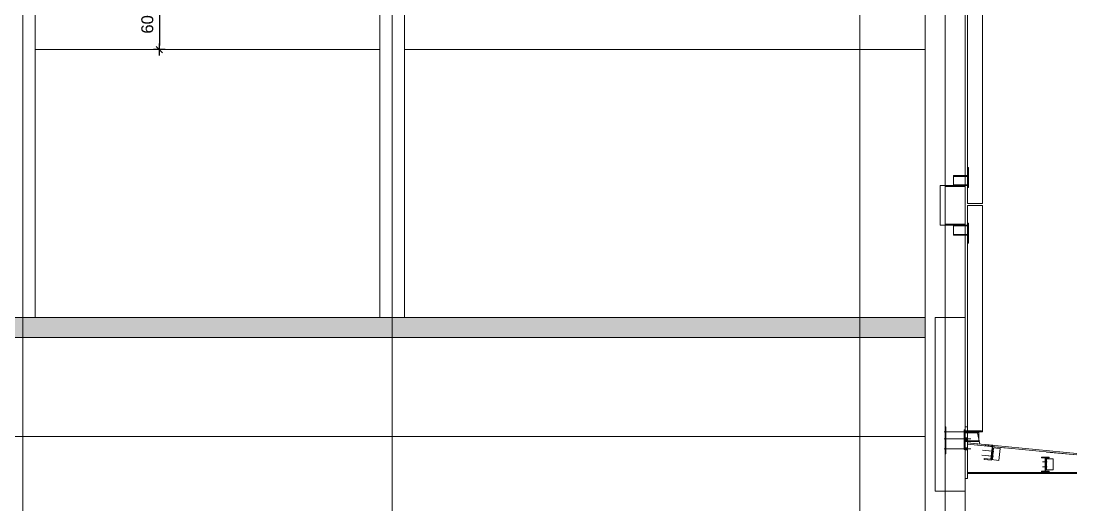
# Model space of a CAD drawing. Header units: millimetres. Extents: x 652937 to 1670132, y 1473552 to 2851037.
# Drawn here: x 663634.58 to 663645.21, y 1524559.1 to 1524563.97 of the extents above; entities that cross this region are included whole.
import ezdxf

# ---------------------------------------------------------------- set-up
doc = ezdxf.new("R2010")
doc.units = ezdxf.units.MM
for name, pattern in [('Grid Line', [22.225, 12.7, -3.175, 3.175, -3.175]), ('XKITLINE00', [0]), ('XKITLINE02', [4, 2, -2])]:
    doc.linetypes.add(name, pattern=pattern)
for name, color, linetype, lineweight in [('A-230-M_FLOOR', 7, 'Continuous', 25), ('Bolt', 7, 'Continuous', 0), ('Part', 7, 'Continuous', 0), ('Z-030-M_GRID', 7, 'Continuous', 9)]:
    doc.layers.add(name, color=color, linetype=linetype, lineweight=lineweight)
doc.layers.add('HATCH', color=7, linetype='Continuous')
doc.layers.add('S-DIM', color=7, linetype='Continuous')
doc.styles.add('Arial', font='arial.ttf')
doc.dimstyles.new('Dim 40 - End', dxfattribs={"dimscale": 0.04, "dimtxt": 3, "dimasz": 1, "dimexe": 0, "dimexo": 2.5, "dimgap": 1.5, "dimtad": 1, "dimdec": 0, "dimlfac": 1000, "dimzin": 1, "dimdsep": 46, "dimtxsty": 'Arial', "dimblk": 'END', "dimcen": 0.09, "dimclrd": 7, "dimclre": 7, "dimclrt": 7, "dimadec": 0, "dimazin": 0, "dimtfac": 1, "dimtdec": 0, "dimtix": 1, "dimtofl": 0, "dimtmove": 2, "dimatfit": 3, "dimfxl": 1, "dimtfill": 1, "dimtfillclr": 256, "dimtolj": 1, "dimtzin": 0, "dimarcsym": 0})

# ---------------------------------------------------------------- blocks, each defined once
blk = doc.blocks.new('*A26552242')
at = {"layer": 'Part', "color": 7, "linetype": 'XKITLINE00', "lineweight": 0}
for p, q in [((885.174229, 180.072396), (885.174229, 163.422396)), ((885.924229, 180.072396), (885.174229, 180.072396)), ((885.924229, 180.072396), (885.924229, 163.422396)), ((885.174229, 163.422396), (885.924229, 163.422396)), ((885.174229, 163.372396), (885.174229, 148.472396)), ((885.924229, 163.372396), (885.174229, 163.372396)), ((885.924229, 163.372396), (885.924229, 148.472396)), ((885.174229, 148.472396), (885.924229, 148.472396)), ((885.174229, 148.372396), (885.174229, 136.972396)), ((885.924229, 148.372396), (885.174229, 148.372396)), ((885.924229, 148.372396), (885.924229, 136.972396)), ((885.174229, 136.972396), (885.924229, 136.972396))]:
    blk.add_line(p, q, dxfattribs=at)
blk = doc.blocks.new('*A26562243')
at = {"layer": 'Part', "color": 7, "linetype": 'XKITLINE00', "lineweight": 0}
for p, q in [((883.799204, 147.372396), (883.799204, 149.372396)), ((883.799204, 149.372396), (885.049204, 149.372396)), ((885.049204, 149.372396), (885.049204, 147.372396)), ((885.049204, 147.372396), (883.799204, 147.372396))]:
    blk.add_line(p, q, dxfattribs=at)
blk = doc.blocks.new('*A26582245')
at = {"layer": 'Part', "color": 7, "linetype": 'XKITLINE02', "lineweight": 0}
for p, q in [((884.474108, 149.872396), (884.474108, 149.372396)), ((885.049204, 149.872396), (884.474108, 149.872396)), ((885.174108, 149.834896), (884.474108, 149.834896)), ((885.174108, 149.409896), (884.474108, 149.409896)), ((885.174108, 149.872396), (885.174108, 149.372396)), ((885.049204, 149.372396), (884.474108, 149.372396))]:
    blk.add_line(p, q, dxfattribs=at)
at = {"layer": 'Part', "color": 7, "linetype": 'XKITLINE00', "lineweight": 0}
for p, q in [((885.174108, 149.872396), (885.049204, 149.872396)), ((885.174108, 149.372396), (885.049204, 149.372396))]:
    blk.add_line(p, q, dxfattribs=at)
blk = doc.blocks.new('*A26592246')
at = {"layer": 'Part', "color": 7, "linetype": 'XKITLINE00', "lineweight": 0}
for p, q in [((885.174229, 150.272396), (885.174091, 150.272396)), ((885.174091, 150.272396), (885.174126, 150.272396)), ((885.174091, 150.272396), (885.174091, 149.272396)), ((885.174091, 149.272396), (885.174229, 149.272396)), ((885.174091, 149.272396), (885.174126, 149.272396))]:
    blk.add_line(p, q, dxfattribs=at)
at = {"layer": 'Part', "color": 7, "linetype": 'XKITLINE02', "lineweight": 0}
for p, q in [((885.174126, 149.272396), (885.174126, 150.272396)), ((885.224126, 150.272396), (885.174229, 150.272396)), ((885.224126, 150.272396), (885.224091, 150.272396)), ((885.224091, 150.272396), (885.224091, 149.272396)), ((885.224126, 149.272396), (885.224126, 150.272396)), ((885.224126, 149.272396), (885.174126, 149.272396)), ((885.224091, 149.272396), (885.224126, 149.272396))]:
    blk.add_line(p, q, dxfattribs=at)
blk = doc.blocks.new('*A26602247')
at = {"layer": 'Part', "color": 7, "linetype": 'XKITLINE02', "lineweight": 0}
for p, q in [((884.049201, 149.372396), (885.049201, 149.372396)), ((884.049201, 149.372396), (884.049201, 149.322396)), ((884.049201, 149.322396), (885.049201, 149.322396)), ((885.049201, 149.372396), (885.049201, 149.322396))]:
    blk.add_line(p, q, dxfattribs=at)
blk = doc.blocks.new('*A27272313')
at = {"layer": 'Part', "color": 7, "linetype": 'XKITLINE00', "lineweight": 0}
for p, q in [((883.549204, 133.972396), (883.549204, 142.722396)), ((883.549204, 142.722396), (885.049204, 142.722396)), ((885.049204, 142.722396), (885.049204, 133.972396)), ((885.049204, 133.972396), (883.549204, 133.972396))]:
    blk.add_line(p, q, dxfattribs=at)
blk = doc.blocks.new('*A27282314')
at = {"layer": 'Part', "color": 7, "linetype": 'XKITLINE00', "lineweight": 0}
for p, q in [((885.174204, 136.336004), (885.174204, 136.411357)), ((885.174204, 136.411357), (890.681996, 135.875964)), ((890.681996, 135.80061), (885.174204, 136.336004))]:
    blk.add_line(p, q, dxfattribs=at)
blk = doc.blocks.new('*A27292315')
at = {"layer": 'Part', "color": 7, "linetype": 'XKITLINE02', "lineweight": 0}
for p, q in [((885.174204, 134.922407), (885.174211, 136.336001)), ((885.174211, 136.336001), (890.681996, 135.800793)), ((890.681996, 134.922407), (885.174204, 134.922407))]:
    blk.add_line(p, q, dxfattribs=at)
blk = doc.blocks.new('*A27302316')
at = {"layer": 'Part', "color": 7, "linetype": 'XKITLINE00', "lineweight": 0}
for p, q in [((885.174204, 134.872407), (885.174204, 134.922407)), ((885.174204, 134.922407), (890.681996, 134.922407)), ((890.681996, 134.872407), (885.174204, 134.872407))]:
    blk.add_line(p, q, dxfattribs=at)
blk = doc.blocks.new('*A27312317')
at = {"layer": 'Part', "color": 7, "linetype": 'XKITLINE02', "lineweight": 0}
for p, q in [((886.072462, 136.273636), (886.07728, 136.323403)), ((886.415856, 136.240389), (886.072462, 136.273636)), ((886.07728, 136.323403), (886.450535, 136.287266)), ((886.353218, 135.593414), (886.408629, 136.165738)), ((886.37826, 135.540756), (886.438489, 136.162847)), ((886.408629, 136.165738), (886.415856, 136.240389)), ((886.438489, 136.162847), (886.408629, 136.165738)), ((886.450535, 136.287266), (886.438489, 136.162847)), ((886.009823, 135.626661), (886.005005, 135.576894)), ((886.005005, 135.576894), (886.37826, 135.540756)), ((886.353218, 135.593414), (886.009823, 135.626661))]:
    blk.add_line(p, q, dxfattribs=at)
blk = doc.blocks.new('*A27322318')
at = {"layer": 'Part', "color": 7, "linetype": 'XKITLINE02', "lineweight": 0}
for p, q in [((889.280654, 135.697407), (888.905654, 135.697407)), ((888.905654, 135.697407), (888.905654, 135.662407)), ((888.905654, 135.662407), (889.080654, 135.662407)), ((889.080654, 135.662407), (889.080654, 134.982407)), ((889.105654, 134.982407), (889.105654, 135.662407)), ((889.105654, 135.662407), (889.280654, 135.662407)), ((889.280654, 135.662407), (889.280654, 135.697407)), ((889.080654, 134.982407), (888.905654, 134.982407)), ((888.905654, 134.982407), (888.905654, 134.947407)), ((888.905654, 134.947407), (889.280654, 134.947407)), ((889.280654, 134.982407), (889.105654, 134.982407)), ((889.280654, 134.947407), (889.280654, 134.982407))]:
    blk.add_line(p, q, dxfattribs=at)
blk = doc.blocks.new('*A27332319')
at = {"layer": 'Part', "color": 7, "linetype": 'XKITLINE00', "lineweight": 0}
for p, q in [((886.408629, 136.165738), (886.353218, 135.593414)), ((886.37826, 135.540756), (886.438489, 136.162847)), ((886.438489, 136.162847), (886.408629, 136.165738)), ((886.005005, 135.576894), (886.009823, 135.626661)), ((886.005005, 135.576894), (886.37826, 135.540756)), ((886.009823, 135.626661), (886.353218, 135.593414))]:
    blk.add_line(p, q, dxfattribs=at)
blk = doc.blocks.new('*A27342320')
at = {"layer": 'Part', "color": 7, "linetype": 'XKITLINE00', "lineweight": 0}
for p, q in [((888.905654, 135.662407), (888.905654, 135.697407)), ((888.905654, 135.697407), (889.280654, 135.697407)), ((889.080654, 135.662407), (888.905654, 135.662407)), ((889.080654, 134.982407), (889.080654, 135.662407)), ((889.105654, 135.662407), (889.105654, 134.982407)), ((889.280654, 135.662407), (889.105654, 135.662407)), ((889.280654, 135.697407), (889.280654, 135.662407)), ((888.905654, 134.947407), (888.905654, 134.982407)), ((888.905654, 134.982407), (889.080654, 134.982407)), ((889.280654, 134.947407), (888.905654, 134.947407)), ((889.105654, 134.982407), (889.280654, 134.982407)), ((889.280654, 134.982407), (889.280654, 134.947407))]:
    blk.add_line(p, q, dxfattribs=at)
blk = doc.blocks.new('*A27352321')
at = {"layer": 'Part', "color": 7, "linetype": 'XKITLINE02', "lineweight": 0}
for p, q in [((885.049252, 137.072396), (884.999217, 137.072396)), ((884.999217, 136.072396), (884.999217, 137.072396)), ((884.999252, 136.072396), (884.999252, 137.072396)), ((885.049252, 137.072396), (885.049217, 137.072396)), ((885.049217, 137.072396), (885.049217, 136.072396)), ((885.049252, 136.072396), (885.049252, 137.072396)), ((885.049252, 136.072396), (884.999217, 136.072396)), ((885.049217, 136.072396), (885.049252, 136.072396))]:
    blk.add_line(p, q, dxfattribs=at)
blk = doc.blocks.new('*A27362322')
at = {"layer": 'Part', "color": 7, "linetype": 'XKITLINE02', "lineweight": 0}
for p, q in [((885.174152, 137.022396), (885.874152, 137.022396)), ((885.174152, 137.022396), (885.174152, 136.972396)), ((885.174152, 136.972396), (885.874152, 136.972396)), ((885.874152, 137.022396), (885.874152, 136.972396))]:
    blk.add_line(p, q, dxfattribs=at)
blk = doc.blocks.new('*A27372323')
at = {"layer": 'Part', "color": 7, "linetype": 'XKITLINE02', "lineweight": 0}
for p, q in [((885.049239, 136.472396), (885.049239, 136.972396)), ((885.049239, 136.972396), (885.749239, 136.972396)), ((885.749239, 136.934896), (885.049239, 136.934896)), ((885.749239, 136.509896), (885.049239, 136.509896)), ((885.049239, 136.472396), (885.749239, 136.472396)), ((885.749239, 136.472396), (885.749239, 136.558339))]:
    blk.add_line(p, q, dxfattribs=at)
at = {"layer": 'Part', "color": 7, "linetype": 'XKITLINE00', "lineweight": 0}
blk.add_line((885.749239, 136.972396), (885.749239, 136.558339), dxfattribs=at)
blk = doc.blocks.new('*A27382324')
at = {"layer": 'Bolt', "color": 7, "linetype": 'XKITLINE02', "lineweight": 0}
for p, q in [((886.481731, 135.731637), (886.243238, 135.754643)), ((886.505736, 135.980482), (886.267243, 136.003488)), ((886.393926, 135.702433), (886.364065, 135.705313)), ((886.401127, 135.777086), (886.371266, 135.779967)), ((886.417931, 135.951278), (886.388069, 135.954158)), ((886.438713, 135.698112), (886.393921, 135.702433)), ((886.425132, 136.025931), (886.395271, 136.028812)), ((886.445915, 135.772766), (886.401122, 135.777087)), ((886.462718, 135.946957), (886.417926, 135.951278)), ((886.469919, 136.021611), (886.425127, 136.025932))]:
    blk.add_line(p, q, dxfattribs=at)
blk = doc.blocks.new('*A27392325')
at = {"layer": 'Bolt', "color": 7, "linetype": 'XKITLINE02', "lineweight": 0}
for p, q in [((889.190254, 135.447407), (888.950654, 135.447407)), ((889.190254, 135.197407), (888.950654, 135.197407)), ((889.105654, 135.484907), (889.080654, 135.484907)), ((889.105654, 135.409907), (889.080654, 135.409907)), ((889.105654, 135.234907), (889.080654, 135.234907)), ((889.105654, 135.159907), (889.080654, 135.159907)), ((889.150654, 135.484907), (889.105654, 135.484907)), ((889.150654, 135.409907), (889.105654, 135.409907)), ((889.150654, 135.234907), (889.105654, 135.234907)), ((889.150654, 135.159907), (889.105654, 135.159907))]:
    blk.add_line(p, q, dxfattribs=at)
blk = doc.blocks.new('*A27402326')
at = {"layer": 'Bolt'}
for points in [[(884.079, 136.914), (884.049, 136.914), (884.049, 137.009), (884.079, 137.009)], [(885.174, 136.914), (885.049, 136.914), (885.049, 137.009), (885.174, 137.009)]]:
    blk.add_hatch(color=7, dxfattribs=at).paths.add_polyline_path(points, flags=17)
at = {"layer": 'Bolt', "color": 7, "linetype": 'XKITLINE00', "lineweight": 0}
for p, q in [((883.996, 136.961), (885.349, 136.961)), ((884.049, 137.009), (884.079, 137.009)), ((884.049, 136.914), (884.079, 136.914)), ((885.049, 137.009), (885.174, 137.009)), ((885.049, 136.914), (885.174, 136.914))]:
    blk.add_line(p, q, dxfattribs=at)
at = {"layer": 'Bolt', "color": 7, "linetype": 'XKITLINE02', "lineweight": 0}
for p, q in [((884.049, 136.659), (884.079, 136.659)), ((885.049, 136.659), (885.174, 136.659)), ((883.996, 136.611), (885.349, 136.611)), ((883.996, 136.111), (885.349, 136.111)), ((884.049, 136.564), (884.079, 136.564)), ((884.049, 136.159), (884.079, 136.159)), ((885.049, 136.564), (885.174, 136.564)), ((885.049, 136.159), (885.174, 136.159)), ((884.049, 136.064), (884.079, 136.064)), ((885.049, 136.064), (885.174, 136.064))]:
    blk.add_line(p, q, dxfattribs=at)
blk = doc.blocks.new('*A27412327')
at = {"layer": 'Part', "color": 7, "linetype": 'XKITLINE02', "lineweight": 0}
for p, q in [((886.380658, 135.565574), (886.438478, 136.162782)), ((886.483268, 136.158446), (886.425448, 135.561238)), ((886.438478, 136.162782), (886.811732, 136.126644)), ((886.811732, 136.126644), (886.753912, 135.529437)), ((886.753912, 135.529437), (886.380658, 135.565574))]:
    blk.add_line(p, q, dxfattribs=at)
blk = doc.blocks.new('*A27422328')
at = {"layer": 'Part', "color": 7, "linetype": 'XKITLINE00', "lineweight": 0}
for p, q in [((886.438478, 136.162782), (886.380658, 135.565574)), ((886.483268, 136.158446), (886.425448, 135.561238)), ((886.811732, 136.126644), (886.438478, 136.162782)), ((886.811732, 136.126644), (886.753912, 135.529437)), ((886.753912, 135.529437), (886.380658, 135.565574))]:
    blk.add_line(p, q, dxfattribs=at)
blk = doc.blocks.new('*A27432329')
at = {"layer": 'Part', "color": 7, "linetype": 'XKITLINE02', "lineweight": 0}
for p, q in [((889.480654, 135.597407), (889.105654, 135.597407)), ((889.105654, 135.597407), (889.105654, 135.047407)), ((889.150654, 135.047407), (889.150654, 135.597407)), ((889.480654, 135.597407), (889.480654, 135.047407)), ((889.480654, 135.047407), (889.105654, 135.047407))]:
    blk.add_line(p, q, dxfattribs=at)
blk = doc.blocks.new('*A27442330')
at = {"layer": 'Part', "color": 7, "linetype": 'XKITLINE00', "lineweight": 0}
for p, q in [((889.480654, 135.597407), (889.105654, 135.597407)), ((889.105654, 135.597407), (889.105654, 135.047407)), ((889.150654, 135.597407), (889.150654, 135.047407)), ((889.480654, 135.047407), (889.480654, 135.597407)), ((889.105654, 135.047407), (889.480654, 135.047407))]:
    blk.add_line(p, q, dxfattribs=at)
blk = doc.blocks.new('*A27452331')
at = {"layer": 'Part', "color": 7, "linetype": 'XKITLINE00', "lineweight": 0}
for p, q in [((884.079212, 137.211379), (884.049212, 137.211379)), ((884.049212, 137.211379), (884.049212, 135.861379)), ((884.079212, 137.211379), (884.079212, 135.861379)), ((884.049212, 135.861379), (884.079212, 135.861379))]:
    blk.add_line(p, q, dxfattribs=at)
blk = doc.blocks.new('*A27462332')
at = {"layer": 'Part', "color": 7, "linetype": 'XKITLINE00', "lineweight": 0}
for p, q in [((885.674212, 136.911354), (885.174212, 136.911354)), ((885.793268, 136.351173), (885.674212, 136.911354))]:
    blk.add_line(p, q, dxfattribs=at)
at = {"layer": 'Part', "color": 7, "linetype": 'XKITLINE02', "lineweight": 0}
for p, q in [((885.174212, 136.411354), (885.174212, 136.911354)), ((885.793268, 136.351173), (885.174212, 136.411354))]:
    blk.add_line(p, q, dxfattribs=at)
blk = doc.blocks.new('*A27472333')
at = {"layer": 'Part', "color": 7, "linetype": 'XKITLINE00', "lineweight": 0}
for p, q in [((885.174212, 137.211379), (885.049212, 137.211379)), ((885.049212, 137.211379), (885.049212, 134.611379)), ((885.174212, 137.211379), (885.174212, 134.611379)), ((885.049212, 134.611379), (885.174212, 134.611379))]:
    blk.add_line(p, q, dxfattribs=at)
blk = doc.blocks.new('*A27482334')
at = {"layer": 'Bolt', "color": 7, "linetype": 'XKITLINE02', "lineweight": 0}
for p, q in [((886.397565, 135.739756), (885.899875, 135.787766)), ((886.42157, 135.988601), (885.92388, 136.03661)), ((886.393926, 135.702433), (886.364065, 135.705313)), ((886.401127, 135.777086), (886.371266, 135.779967)), ((886.417931, 135.951278), (886.388069, 135.954158)), ((886.425132, 136.025931), (886.395271, 136.028812))]:
    blk.add_line(p, q, dxfattribs=at)
blk = doc.blocks.new('*A27492335')
at = {"layer": 'Part', "color": 7, "linetype": 'XKITLINE00', "lineweight": 0}
for p, q in [((885.174229, 147.472396), (885.174091, 147.472396)), ((885.174091, 147.472396), (885.174126, 147.472396)), ((885.174091, 147.472396), (885.174091, 146.472396)), ((885.174091, 146.472396), (885.174229, 146.472396)), ((885.174091, 146.472396), (885.174126, 146.472396))]:
    blk.add_line(p, q, dxfattribs=at)
at = {"layer": 'Part', "color": 7, "linetype": 'XKITLINE02', "lineweight": 0}
for p, q in [((885.174126, 146.472396), (885.174126, 147.472396)), ((885.224126, 147.472396), (885.174229, 147.472396)), ((885.224126, 147.472396), (885.224091, 147.472396)), ((885.224091, 147.472396), (885.224091, 146.472396)), ((885.224126, 146.472396), (885.224126, 147.472396)), ((885.224126, 146.472396), (885.174126, 146.472396)), ((885.224091, 146.472396), (885.224126, 146.472396))]:
    blk.add_line(p, q, dxfattribs=at)
blk = doc.blocks.new('*A27502336')
at = {"layer": 'Part', "color": 7, "linetype": 'XKITLINE02', "lineweight": 0}
for p, q in [((884.049201, 147.422396), (885.049201, 147.422396)), ((884.049201, 147.422396), (884.049201, 147.372396)), ((884.049201, 147.372396), (885.049201, 147.372396)), ((885.049201, 147.422396), (885.049201, 147.372396))]:
    blk.add_line(p, q, dxfattribs=at)
blk = doc.blocks.new('*A27512337')
at = {"layer": 'Part', "color": 7, "linetype": 'XKITLINE02', "lineweight": 0}
for p, q in [((884.474108, 147.372396), (884.474108, 146.872396)), ((885.049201, 147.372396), (884.474108, 147.372396)), ((885.174108, 147.334896), (884.474108, 147.334896)), ((885.174108, 147.372396), (885.174108, 146.872396)), ((885.174108, 146.909896), (884.474108, 146.909896)), ((885.049204, 146.872396), (884.474108, 146.872396))]:
    blk.add_line(p, q, dxfattribs=at)
at = {"layer": 'Part', "color": 7, "linetype": 'XKITLINE00', "lineweight": 0}
for p, q in [((885.174108, 147.372396), (885.049201, 147.372396)), ((885.174108, 146.872396), (885.049204, 146.872396))]:
    blk.add_line(p, q, dxfattribs=at)
blk = doc.blocks.new('END')
at = {"color": 7}
for p, q in [((1.5, 0), (-1.5, 0)), ((-0.8, -0.8), (0.8, 0.8)), ((0, 1.5), (0, -1.5))]:
    blk.add_line(p, q, dxfattribs=at)
blk = doc.blocks.new('*D5875')
at = {"layer": 'Defpoints', "color": 7, "transparency": 16777216}
for p in [(663636.081, 1524564.288), (663635.969, 1524563.688), (663636.081, 1524563.688)]:
    blk.add_point(p, dxfattribs=at)
at = {"layer": 'S-DIM', "color": 7, "lineweight": -2, "transparency": 16777216}
for p, q in [((663635.981, 1524564.288), (663635.969, 1524564.288)), ((663635.969, 1524564.248), (663635.969, 1524563.728)), ((663635.981, 1524563.688), (663635.969, 1524563.688))]:
    blk.add_line(p, q, dxfattribs=at)
at = {"layer": 'S-DIM', "color": 7, "lineweight": -2, "transparency": 16777216, "xscale": 0.04, "yscale": 0.04, "zscale": 0.04}
for p, rotation in [((663635.969, 1524564.288), 90), ((663635.969, 1524563.688), 270)]:
    blk.add_blockref('END', p, dxfattribs=dict(at, rotation=rotation))
at = {"layer": 'S-DIM', "color": 7, "transparency": 16777216, "insert": (663635.848, 1524563.988), "char_height": 0.12, "attachment_point": 5, "rotation": 90, "style": 'Arial', "bg_fill": 3, "box_fill_scale": 1.1, "bg_fill_color": 256, "bg_fill_true_color": 13158600, "bg_fill_transparency": 0}
blk.add_mtext('\\A1;600', dxfattribs=at)

msp = doc.modelspace()

# ---------------------------------------------------------------- hatches: boundary and pattern name
at = {"layer": 'HATCH'}
h = msp.add_hatch(dxfattribs=at)
h.set_pattern_fill('CROSS', scale=0.02)
h.paths.add_polyline_path([(663627.6277, 1524560.9881), (663643.6827, 1524560.9881), (663643.6827, 1524560.7881), (663627.6277, 1524560.7881)])

# ---------------------------------------------------------------- linework, layer by layer
at = {"layer": 'A-230-M_FLOOR', "color": 7, "lineweight": 9}
for points in [[(663634.7177, 1524560.9881), (663634.7177, 1524568.0081), (663634.4677, 1524568.0081), (663634.4677, 1524560.9881)], [(663638.4377, 1524560.9881), (663638.4377, 1524568.0081), (663638.1877, 1524568.0081), (663638.1877, 1524560.9881)], [(663644.0827, 1524558.5176), (663644.0827, 1524568.0081), (663643.6827, 1524568.0081), (663643.6827, 1524558.5176)]]:
    msp.add_lwpolyline(points, dxfattribs=at)
at = {"layer": 'Part', "color": 7, "linetype": 'XKITLINE00', "lineweight": 0}
for p, q in [((663634.7177, 1524563.6881), (663638.1877, 1524563.6881)), ((663638.4377, 1524563.6881), (663643.6827, 1524563.6881)), ((663643.6827, 1524560.9881), (663627.6286, 1524560.9881)), ((663643.6827, 1524560.7881), (663627.6286, 1524560.7881)), ((663643.6827, 1524559.7881), (663627.6286, 1524559.7881))]:
    msp.add_line(p, q, dxfattribs=at)
at = {"layer": 'Z-030-M_GRID', "color": 7, "linetype": 'Grid Line'}
for p, q in [((663643.0227, 1524551.7463), (663643.0227, 1524572.8993)), ((663634.5927, 1524551.7463), (663634.5927, 1524569.4144)), ((663638.3127, 1524551.7463), (663638.3127, 1524569.4144)), ((663643.8827, 1524551.7463), (663643.8827, 1524569.4144))]:
    msp.add_line(p, q, dxfattribs=at)

# ---------------------------------------------------------------- block references
at = {"color": 7, "lineweight": 0, "xscale": 0.2, "yscale": 0.2, "zscale": 0.2}
for name in ['*A26552242', '*A26592246', '*A26562243', '*A26602247', '*A26582245', '*A27502336', '*A27512337', '*A27492335', '*A27272313', '*A27452331', '*A27472333', '*A27402326', '*A27352321', '*A27372323', '*A27362322', '*A27462332', '*A27282314', '*A27292315', '*A27312317', '*A27332319', '*A27412327', '*A27422328', '*A27482334', '*A27382324', '*A27322318', '*A27342320', '*A27432329', '*A27442330', '*A27392325', '*A27302316']:
    msp.add_blockref(name, (663467.0729, 1524532.4437), dxfattribs=at)

# ---------------------------------------------------------------- next in the draw order: dimensions: what is measured, and where the dimension line sits
at = {"layer": 'S-DIM', "color": 7}
dim = msp.add_linear_dim(base=(663635.9695, 1524563.6881), p1=(663636.081, 1524564.2881), p2=(663636.081, 1524563.6881), angle=90, dimstyle='Dim 40 - End', override={"dimclrd": 7, "dimclre": 7, "dimclrt": 7}, dxfattribs=at)
dim.commit()
dim.dimension.update_dxf_attribs({"geometry": '*D5875', "text_midpoint": (663635.8482, 1524563.9881)})

doc.saveas('drawing.dxf')
